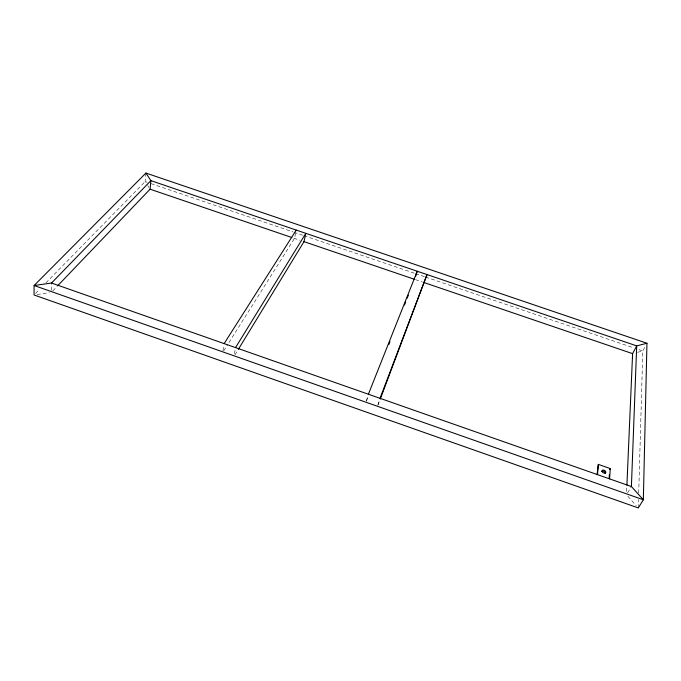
<?xml version="1.0" encoding="UTF-8"?>
<svg xmlns="http://www.w3.org/2000/svg" width="681" height="681" viewBox="0 0 681 681"><rect width="100%" height="100%" fill="white"/><g stroke="black" fill="none" stroke-linecap="round" stroke-linejoin="round"><path stroke-width="0.51" stroke-dasharray="3.4 2.55" d="M51.381 290.327L51.535 283.024M638.284 507.932L638.523 499.445M638.71 493.087L642.796 350.962L645.103 346.672M626.639 491.537L626.818 487.298M145.913 173.068L145.138 181.58L147.334 184.968M222.934 350.638L223.794 345.616M234.443 353.618L235.354 348.604M295.597 233.208L294.49 238.41L228.246 343.658M366.267 401.032L367.783 396.172M377.861 405.11L379.419 400.258M377.989 405.059L379.87 400.079M366.455 400.998L368.412 396.061M627.584 492.908L630.861 487.451M234.996 354.818L237.763 350.289M223.717 350.851L227.684 344.552M52.803 290.889L57.187 286.301M35.531 293.477L39.234 289.697M45.899 282.887L145.138 181.58L147.147 182.27M637.697 352.298L642.796 350.962L637.765 349.251M37.097 294.532L49.304 292.719M151.173 183.64L292.932 231.88M293.937 232.23L302.985 235.303M303.99 235.652L414.576 273.285M415.58 273.626L424.629 276.707M425.634 277.048L633.747 347.88M293.826 238.18L299.861 240.24M415.461 279.636L422.501 282.036M627.882 496.279L636.199 505.6M147.879 185.811L148.977 187.505"/><path stroke-width="1.02" d="M646.95 343.25L643.341 499.769L638.284 507.932L34.05 294.984L34.11 285.518L145.913 173.068L646.95 343.25L636.709 345.88L150.884 180.644L145.913 173.068M631.406 486.54L51.535 283.024L34.11 285.518L643.341 499.769L631.406 486.54L636.709 345.88L632.598 353.643L626.912 485.178M609.597 478.888L610.261 468.562L598.335 464.382L597.041 474.623M609.163 477.815L609.367 474.717M597.518 474.648L598.335 464.382M57.919 285.535L150.075 189.19L150.884 180.644L51.535 283.024M415.521 276.656L417.249 271.242L368.387 394.231M380.049 398.325L427.013 274.562L380.253 399.092M388.791 344.637L389.966 341.666M404.471 305.079L405.646 302.109M407.212 298.15L408.387 295.188M609.699 469.549L610.261 468.562M238.316 349.387L303.998 241.653L305.837 233.345L235.541 347.599M224.134 343.599L296.261 230.093M150.075 189.19L291.817 237.499M303.879 241.61L414.457 279.295M423.505 282.377L632.598 353.643M601.757 471.312A2.086 1.294 29.8 0 1 604.192 471.575A2.086 1.294 29.8 0 1 605.196 473.584M602.217 471.695A2.086 1.294 29.8 0 0 605.545 472.861A2.086 1.294 29.8 0 0 604.021 470.213A2.086 1.294 29.8 0 0 602.217 471.695"/></g></svg>
